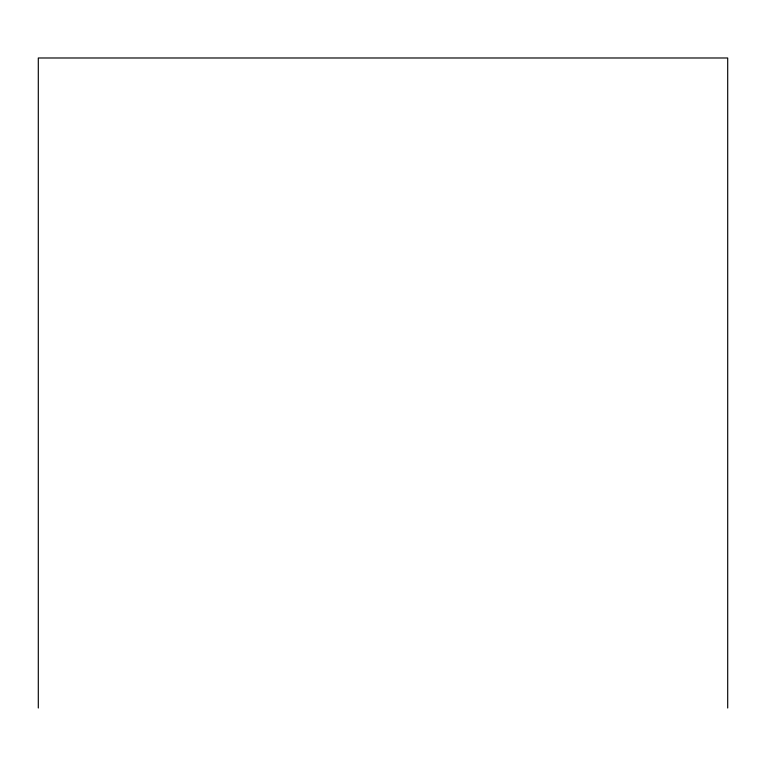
<?xml version="1.0" encoding="UTF-8"?>
<svg xmlns="http://www.w3.org/2000/svg" width="766" height="766" viewBox="0 0 766 766"><rect width="100%" height="100%" fill="white"/><g stroke="black" fill="none" stroke-linecap="round" stroke-linejoin="round"><path stroke-width="1.15" d="M727.7 708.014L727.7 57.986L38.3 57.986L38.3 708.014"/></g></svg>
